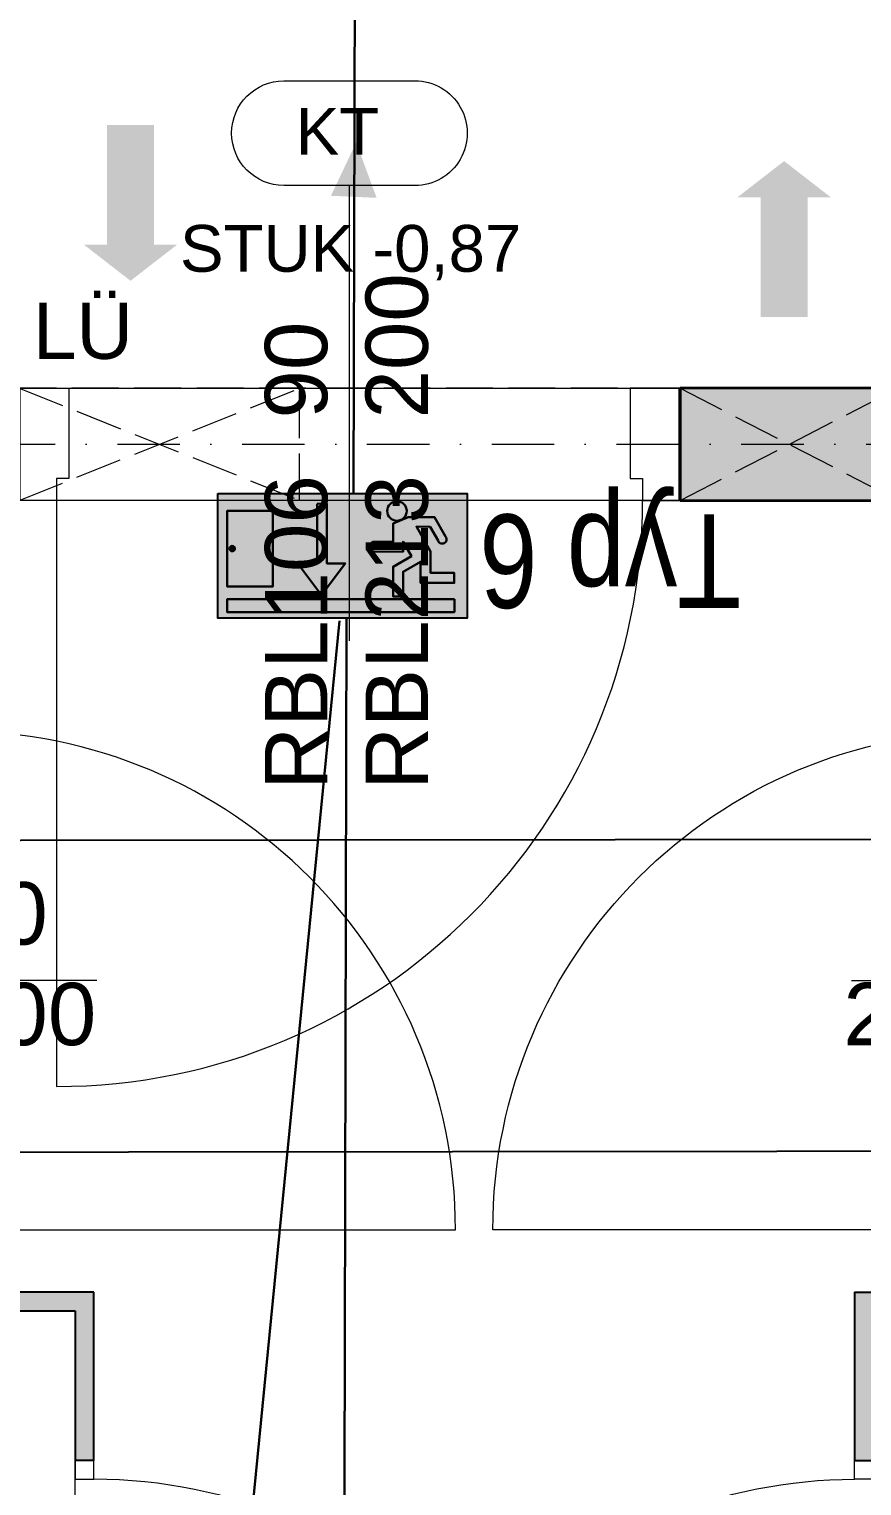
# Model space of a CAD drawing. Header units: millimetres. Extents: x 32522367 to 32638135, y 41424826 to 41540167.
# Drawn here: x 32588625 to 32589960, y 41446702 to 41449038 of the extents above; entities that cross this region are included whole.
import ezdxf
from ezdxf.enums import TextEntityAlignment as Align

# ---------------------------------------------------------------- set-up
doc = ezdxf.new("R2010")
doc.units = ezdxf.units.MM
for name, pattern in [('Raster', [0.2, 0.1, -0.05, 0, -0.05]), ('Strichlinie eng', [0.1, 0.075, -0.025]), ('Untersicht', [0.1, 0.075, -0.025])]:
    doc.linetypes.add(name, pattern=pattern)
for name, color, linetype in [('000 Achsraster Haupt', 251, 'Continuous'), ('120 Wand Innen tragend', 251, 'Continuous'), ('130 Wand Innen', 251, 'Continuous'), ('240 Unterdaemmung', 251, 'Continuous'), ('715 Lueftung', 251, 'Continuous'), ('811 Raum 2.Erschließung_ Nebenräume_Allg.räume_Technik', 251, 'Continuous'), ('956 Fensternummer', 251, 'Continuous'), ('Archicad Tür-Marker', 251, 'Continuous'), ('Archicad Türen', 251, 'Continuous'), ('dp_GE_SIBEL', 80, 'Continuous'), ('dp_GE_ST', 180, 'Continuous')]:
    doc.layers.add(name, color=color, linetype=linetype)
for name, color, linetype, lineweight in [('000 Achsraster Haupt_Stift_Nr__1', 251, 'Continuous', 13), ('120 Wand Innen tragend_Stift_Nr__1', 251, 'Continuous', 13), ('120 Wand Innen tragend_Stift_Nr__24', 251, 'Continuous', 13), ('120 Wand Innen tragend_Stift_Nr__6', 251, 'Continuous', 13), ('120 Wand Innen tragend_Stift_Nr__8', 251, 'Continuous', 35), ('130 Wand Innen_Stift_Nr__26', 251, 'Continuous', 13), ('130 Wand Innen_Stift_Nr__7', 251, 'Continuous', 25), ('240 Unterdaemmung_Stift_Nr__6', 251, 'Continuous', 13), ('715 Lueftung_Stift_Nr__123', 251, 'Continuous', 13), ('715 Lueftung_Stift_Nr__16', 251, 'Continuous', 25), ('956 Durchbruch Beschriftung_Stift_Nr__61', 251, 'Continuous', 25), ('956 Fensternummer_Stift_Nr__1', 251, 'Continuous', 13), ('Archicad Tür-Marker_Stift_Nr__1', 251, 'Continuous', 13), ('Archicad Türen_Stift_Nr__1', 251, 'Continuous', 13), ('Archicad Türen_Stift_Nr__7', 251, 'Continuous', 25), ('Archicad Türen_Stift_Nr__8', 251, 'Continuous', 35), ('dp_GE_ST_Attribut_Attribut1', 250, 'Continuous', 5)]:
    doc.layers.add(name, color=color, linetype=linetype, lineweight=lineweight)
doc.layers.add('E2_LEHR_WEG_B_INTERPRETATION', color=112, linetype='Continuous', lineweight=80, true_color=0x20dd55)
doc.layers.add('E_NACHRTECH', color=3, linetype='Continuous', true_color=0x00fa00)
doc.styles.add('DPG_TXT', font='arial.ttf', dxfattribs={"width": 0.8})
doc.styles.add('ERSTELLTER_STIL_1', font='arial.ttf')

# ---------------------------------------------------------------- blocks, each defined once
blk = doc.blocks.new('9809550')
at = {"color": 18, "lineweight": 30, "true_color": 0x000000}
for points in [[(423921.7, 99168.8), (423956.8, 99168.8), (423956.8, 99202.9), (423984.5, 99214.5), (424033.7, 99214.5), (424053.8, 99178.3)], [(424040.2, 99170.9), (424025.2, 99196.7), (423999.7, 99196.8), (424026.2, 99150.3), (424026.2, 99110.9), (424070.2, 99110.9), (424070.2, 99092.3), (424007.5, 99092.3), (424007.5, 99131.7), (423975, 99113.1), (423975, 99067), (423956.5, 99067), (423956.5, 99122.4), (423990.5, 99141.9), (423975.1, 99168.8), (423975.1, 99150.2), (423921.7, 99150.3)]]:
    blk.add_lwpolyline(points, dxfattribs=at)
blk.add_circle((423963.6, 99225.9), 18.1, dxfattribs=at)
for centre, radius, start, end in [((423921.7, 99159.5), 9.27, 89.9849, 270.0151), ((424047.8, 99173.1), 7.96, 195.7299, 41.4005)]:
    blk.add_arc(centre, radius, start, end, dxfattribs=at)
blk = doc.blocks.new('RIVO_ARR_down')
at = {"true_color": 0x56c81e}
h = blk.add_hatch(color=72, dxfattribs=at)
h.dxf.hatch_style = 1
h.paths.add_polyline_path([(2487.16, 1656.78), (2487.16, 1647.95), (2504.83, 1647.95), (2504.83, 1656.78)])
h.paths.add_polyline_path([(2496.19, 1651.84), (2494.51, 1649.58), (2492.81, 1651.85), (2494.2, 1651.85), (2494.2, 1656.07), (2494.9, 1656.08), (2494.9, 1651.84)], flags=16)
h.paths.add_polyline_path([(2498.26, 1653.37), (2499.6, 1653.37), (2499.6, 1654.67), (2500.12, 1654.91, -0.535619), (2499.17, 1655.55, -1), (2500.55, 1655.55, -0.302406), (2500.12, 1654.91), (2500.66, 1655.11), (2502.53, 1655.11), (2503.29, 1653.73, -1.25347), (2502.78, 1653.45), (2502.2, 1654.43), (2501.24, 1654.44), (2502.24, 1652.67), (2502.24, 1651.16), (2503.92, 1651.16), (2503.92, 1650.46), (2501.53, 1650.46), (2501.53, 1651.96), (2500.29, 1651.25), (2500.29, 1649.49), (2499.59, 1649.49), (2499.59, 1651.6), (2500.88, 1652.34), (2500.3, 1653.37), (2500.3, 1652.66), (2498.26, 1652.67, -1)], flags=16)
h.paths.add_polyline_path([(2503.92, 1649.3), (2503.92, 1648.39), (2487.82, 1648.39), (2487.82, 1649.3)], flags=16)
h.paths.add_polyline_path([(2491.07, 1650.21), (2487.82, 1650.21), (2487.82, 1655.56), (2491.07, 1655.56)], flags=16)
h.paths.add_polyline_path([(2488, 1652.89, -1), (2488.38, 1652.89, -1)], flags=0)
at = {"true_color": 0xffffff}
h = blk.add_hatch(color=7, dxfattribs=at)
h.dxf.hatch_style = 1
h.paths.add_polyline_path([(2499.17, 1655.55, 1), (2500.55, 1655.55, 1)])
h = blk.add_hatch(color=7, dxfattribs=at)
h.dxf.hatch_style = 1
h.paths.add_polyline_path([(2487.82, 1655.56), (2487.82, 1650.21), (2491.07, 1650.21), (2491.07, 1655.56)])
h.paths.add_polyline_path([(2488.38, 1652.89, -1), (2488, 1652.89, -1)], flags=16)
h = blk.add_hatch(color=7, dxfattribs=at)
h.dxf.hatch_style = 1
h.paths.add_polyline_path([(2494.9, 1651.84), (2494.9, 1656.08), (2494.2, 1656.07), (2494.2, 1651.85), (2492.81, 1651.85), (2494.51, 1649.58), (2496.19, 1651.84)])
h = blk.add_hatch(color=7, dxfattribs=at)
h.dxf.hatch_style = 1
h.paths.add_polyline_path([(2499.6, 1653.37), (2498.26, 1653.37, 1), (2498.26, 1652.67), (2500.3, 1652.66), (2500.3, 1653.37), (2500.88, 1652.34), (2499.59, 1651.6), (2499.59, 1649.49), (2500.29, 1649.49), (2500.29, 1651.25), (2501.53, 1651.96), (2501.53, 1650.46), (2503.92, 1650.46), (2503.92, 1651.16), (2502.24, 1651.16), (2502.24, 1652.67), (2501.24, 1654.44), (2502.2, 1654.43), (2502.78, 1653.45, 1.25347), (2503.29, 1653.73), (2502.53, 1655.11), (2500.66, 1655.11), (2499.6, 1654.67)])
h = blk.add_hatch(color=7, dxfattribs=at)
h.dxf.hatch_style = 1
h.paths.add_polyline_path([(2488, 1652.89, 1), (2488.38, 1652.89, 1)])
h = blk.add_hatch(color=7, dxfattribs=at)
h.dxf.hatch_style = 1
h.paths.add_polyline_path([(2487.82, 1649.3), (2487.82, 1648.39), (2503.92, 1648.39), (2503.92, 1649.3)])
blk.add_lwpolyline([(2487.16, 1656.78), (2504.83, 1656.78), (2504.83, 1647.95), (2487.16, 1647.95)], close=True)
at = {"color": 18, "lineweight": 30, "true_color": 0x000000}
for points in [[(2491.07, 1655.56), (2487.82, 1655.56), (2487.82, 1650.21), (2491.07, 1650.21)], [(2503.92, 1649.3), (2487.82, 1649.3), (2487.82, 1648.39), (2503.92, 1648.39)]]:
    blk.add_lwpolyline(points, close=True, dxfattribs=at)
blk.add_lwpolyline([(2494.2, 1656.07), (2494.2, 1651.85), (2492.81, 1651.85), (2494.51, 1649.58), (2496.19, 1651.84), (2494.9, 1651.84), (2494.9, 1656.08), (2494.2, 1656.07)], dxfattribs=at)
blk.add_circle((2488.19, 1652.89), 0.19, dxfattribs=at)
at = {"xscale": 0.0381026673526157, "yscale": 0.0381026673526157, "zscale": 0.0381026673526157}
blk.add_blockref('9809550', (-13654.29, -2125.22), dxfattribs=at)
blk = doc.blocks.new('Decke_38', base_point=(41.6415, -5.3769))
at = {"layer": '240 Unterdaemmung_Stift_Nr__6', "color": 7, "linetype": 'Strichlinie eng', "lineweight": 13, "flags": 128}
blk.add_lwpolyline([(41.6415, -5.3769), (40.3492, -9.7791), (41.7693, -10.196), (41.5603, -10.9079), (41.5589, -10.9075), (41.3505, -11.6176), (54.027, -15.3388), (55.7367, -9.5146), (46.0169, -6.6613), (45.8901, -7.0931), (44.9306, -6.8114), (45.0574, -6.3796)], close=True, dxfattribs=at)
blk = doc.blocks.new('Decke_119', base_point=(42.1147, -3.7649))
at = {"layer": '240 Unterdaemmung_Stift_Nr__6', "color": 7, "linetype": 'Strichlinie eng', "lineweight": 13, "flags": 128}
blk.add_lwpolyline([(42.1147, -3.7649), (41.6922, -5.2042), (55.7874, -9.3419), (55.9889, -9.401)], dxfattribs=at)
blk = doc.blocks.new('Öffnung_145')
at = {"layer": '120 Wand Innen tragend_Stift_Nr__1', "color": 7, "linetype": 'Untersicht', "lineweight": 13}
for p, q in [((42.9108, -5.5619), (43.2919, -5.8613)), ((42.8601, -5.7346), (43.3426, -5.6886))]:
    blk.add_line(p, q, dxfattribs=at)
at = {"layer": '120 Wand Innen tragend_Stift_Nr__6', "color": 7, "linetype": 'Untersicht', "lineweight": 13, "flags": 128}
blk.add_lwpolyline([(43.2919, -5.8613), (43.3426, -5.6886)], dxfattribs=at)
at = {"layer": '120 Wand Innen tragend_Stift_Nr__8', "color": 7, "linetype": 'Continuous', "lineweight": 35, "flags": 128}
blk.add_lwpolyline([(42.9108, -5.5619), (42.8601, -5.7346)], dxfattribs=at)
blk = doc.blocks.new('Öffnung_146')
at = {"layer": '120 Wand Innen tragend_Stift_Nr__1', "color": 7, "linetype": 'Untersicht', "lineweight": 13}
for p, q in [((43.9279, -5.8605), (44.213, -6.1317)), ((43.8772, -6.0332), (44.2637, -5.959))]:
    blk.add_line(p, q, dxfattribs=at)
at = {"layer": '120 Wand Innen tragend_Stift_Nr__6', "color": 7, "linetype": 'Untersicht', "lineweight": 13, "flags": 128}
blk.add_lwpolyline([(44.213, -6.1317), (44.2637, -5.959)], dxfattribs=at)
at = {"layer": '120 Wand Innen tragend_Stift_Nr__8', "color": 7, "linetype": 'Continuous', "lineweight": 35, "flags": 128}
for points in [[(43.9279, -5.8605), (43.8772, -6.0332)], [(44.2637, -5.959), (43.9279, -5.8605)], [(43.8772, -6.0332), (44.213, -6.1317)]]:
    blk.add_lwpolyline(points, dxfattribs=at)
blk = doc.blocks.new('Zargentür 1-Fl 27')
at = {"layer": 'Archicad Türen_Stift_Nr__1', "color": 7, "linetype": 'Continuous', "lineweight": 13}
for p, q in [((0.47, 0), (0.47, 0.94)), ((-0.47, 0), (-0.53, 0)), ((-0.53, 0), (-0.53, -0.18)), ((-0.47, -0.035), (-0.47, 0)), ((0.47, -0.035), (0.47, 0)), ((0.47, 0), (0.53, 0)), ((0.53, 0), (0.53, -0.18)), ((-0.45, -0.035), (-0.47, -0.035)), ((-0.45, -0.18), (-0.45, -0.035)), ((0.45, -0.18), (0.45, -0.035)), ((0.45, -0.035), (0.47, -0.035)), ((-0.53, -0.18), (-0.47, -0.18)), ((-0.47, -0.18), (-0.45, -0.18)), ((0.47, -0.18), (0.45, -0.18)), ((0.53, -0.18), (0.47, -0.18))]:
    blk.add_line(p, q, dxfattribs=at)
at = {"layer": 'Archicad Türen_Stift_Nr__1', "color": 7, "linetype": 'Strichlinie eng', "lineweight": 13}
for p, q in [((-0.53, 0), (0.53, 0)), ((-0.53, -0.18), (0.53, -0.18))]:
    blk.add_line(p, q, dxfattribs=at)
at = {"layer": 'Archicad Türen_Stift_Nr__1', "color": 7, "linetype": 'Continuous', "lineweight": 13}
blk.add_arc((0.47, 0), 0.94, 90, 180, dxfattribs=at)
at = {"layer": 'Archicad Türen_Stift_Nr__8', "color": 7, "linetype": 'Continuous', "lineweight": 35}
for p, q in [((-0.53, 0), (-0.53, -0.18)), ((-0.53, 0), (-0.53, -0.18)), ((0.53, 0), (0.53, -0.18)), ((0.53, 0), (0.53, -0.18))]:
    blk.add_line(p, q, dxfattribs=at)
blk = doc.blocks.new('T Marker AUT 27_4')
at = {"layer": 'Archicad Tür-Marker_Stift_Nr__1', "color": 7, "linetype": 'Continuous', "lineweight": 13}
blk.add_line((0, -0.405), (0, 0.075), dxfattribs=at)
at = {"layer": 'Archicad Tür-Marker_Stift_Nr__1', "color": 7, "lineweight": 13, "style": 'ERSTELLTER_STIL_1'}
for tag, height, rotation, p in [('AC_SillPrefix_STUK', 0.075, 180, (0.2687, 0.2696)), ('DUMMY_268', 0.05, 180, (-0.2687, 0.2084)), ('DUMMY_273', 0.1, 270, (-0.165, 0.1814)), ('DUMMY_271', 0.1, 270, (-0.0036, 0.1052)), ('DUMMY_274', 0.0667, 270, (-0.0983, -0.08)), ('DUMMY_272', 0.0667, 270, (0.0631, -0.08)), ('widthPrefix1st50_1', 0.1, 270, (-0.165, -0.1475)), ('widthPrefix1st50_0', 0.1, 270, (-0.0036, -0.1474)), ('DUMMY_270', 0.0667, 270, (-0.0983, -0.6756)), ('DUMMY_269', 0.0667, 270, (0.0631, -0.6756))]:
    blk.add_attdef(tag, text='', height=height, rotation=rotation, dxfattribs=at).set_placement(p, align=Align.BOTTOM_LEFT)
blk = doc.blocks.new('Wand_332', base_point=(41.4044, -5.1197))
at = {"layer": '120 Wand Innen tragend_Stift_Nr__24', "linetype": 'Continuous', "lineweight": 13}
blk.add_hatch(color=92, dxfattribs=at).paths.add_polyline_path([(43.9279, -5.8605), (43.8772, -6.0332), (47.744, -7.1683), (47.7947, -6.9956)])
at = {"layer": 'Archicad Tür-Marker', "color": 7, "lineweight": 13}
ref = blk.add_blockref('T Marker AUT 27_4', (43.4193, -5.7112), dxfattribs=dict(at, rotation=343.6400891988963))
ref.add_attrib('widthPrefix1st50', 'RBL106', dxfattribs={"layer": 'Archicad Tür-Marker_Stift_Nr__1', "color": 7, "lineweight": 13, "height": 0.1, "rotation": 73.6401, "style": 'ERSTELLTER_STIL_1'}).set_placement((43.2325, -6.3278), align=Align.BOTTOM_LEFT)
ref.add_attrib('widthPrefix1st50_1', 'RBL213', dxfattribs={"layer": 'Archicad Tür-Marker_Stift_Nr__1', "color": 7, "lineweight": 13, "height": 0.1, "rotation": 73.6401, "style": 'ERSTELLTER_STIL_1'}).set_placement((43.3873, -6.3733), align=Align.BOTTOM_LEFT)
ref.add_attrib('AC_SillPrefix_STUK', 'STUK -0,87', dxfattribs={"layer": 'Archicad Tür-Marker_Stift_Nr__1', "color": 7, "lineweight": 13, "height": 0.075, "rotation": 343.6401, "style": 'ERSTELLTER_STIL_1'}).set_placement((43.2048, -5.4771), align=Align.BOTTOM_LEFT)
ref.add_attrib('DUMMY_271', '90', dxfattribs={"layer": 'Archicad Tür-Marker_Stift_Nr__1', "color": 7, "lineweight": 13, "height": 0.1, "rotation": 73.6401, "style": 'ERSTELLTER_STIL_1'}).set_placement((43.4002, -5.7563), align=Align.BOTTOM_LEFT)
ref.add_attrib('DUMMY_273', '200', dxfattribs={"layer": 'Archicad Tür-Marker_Stift_Nr__1', "color": 7, "lineweight": 13, "height": 0.1, "rotation": 73.6401, "style": 'ERSTELLTER_STIL_1'}).set_placement((43.5551, -5.8018), align=Align.BOTTOM_LEFT)
at = {"layer": 'Archicad Türen', "color": 7, "linetype": 'Continuous', "lineweight": 13, "rotation": 163.6400891988964}
blk.add_blockref('Zargentür 1-Fl 27', (43.3686, -5.8839), dxfattribs=at)
blk = doc.blocks.new('Blockrahmentür 1-Fl 27_8')
at = {"layer": 'Archicad Türen_Stift_Nr__1', "color": 7, "linetype": 'Continuous', "lineweight": 13}
for p, q in [((0.4, 0), (0.4, 0.8)), ((-0.4, 0), (-0.43, 0)), ((-0.43, 0), (-0.43, -0.03)), ((-0.4, -0.02), (-0.4, 0)), ((0.4, -0.02), (0.4, 0)), ((0.4, 0), (0.43, 0)), ((0.43, 0), (0.43, -0.03)), ((-0.4, -0.03), (-0.4, -0.02)), ((0.4, -0.03), (0.4, -0.02)), ((-0.43, -0.03), (-0.4, -0.03)), ((0.43, -0.03), (0.4, -0.03))]:
    blk.add_line(p, q, dxfattribs=at)
blk.add_arc((0.4, 0), 0.8, 90, 180, dxfattribs=at)
at = {"layer": 'Archicad Türen_Stift_Nr__7', "color": 7, "linetype": 'Continuous', "lineweight": 25}
for p, q in [((-0.43, 0), (-0.43, -0.03)), ((-0.43, 0), (-0.43, -0.03)), ((0.43, 0), (0.43, -0.03)), ((0.43, 0), (0.43, -0.03))]:
    blk.add_line(p, q, dxfattribs=at)
blk = doc.blocks.new('Wand_499', base_point=(41.1522, -11.872))
at = {"layer": '130 Wand Innen_Stift_Nr__26', "linetype": 'Continuous', "lineweight": 13}
for points in [[(42.5803, -7.0073), (42.6175, -6.987), (42.5887, -6.9785)], [(42.5803, -7.0073), (42.5127, -7.2376), (42.5415, -7.246), (42.6091, -7.0158)], [(42.5803, -7.0073), (42.6091, -7.0158), (42.6175, -6.987)]]:
    blk.add_hatch(color=5, dxfattribs=at).paths.add_polyline_path(points)
at = {"layer": '130 Wand Innen_Stift_Nr__7', "color": 7, "linetype": 'Continuous', "lineweight": 25}
blk.add_line((42.5415, -7.246), (42.5127, -7.2376), dxfattribs=at)
at = {"layer": '130 Wand Innen_Stift_Nr__7', "color": 7, "linetype": 'Continuous', "lineweight": 25, "flags": 128}
for points in [[(42.6175, -6.987), (42.5887, -6.9785)], [(42.5803, -7.0073), (42.5127, -7.2376)], [(42.5415, -7.246), (42.6175, -6.987)]]:
    blk.add_lwpolyline(points, dxfattribs=at)
at = {"layer": 'Archicad Türen', "color": 7, "linetype": 'Continuous', "lineweight": 13, "rotation": 253.6400886683523}
blk.add_blockref('Blockrahmentür 1-Fl 27_8', (42.4203, -7.6586), dxfattribs=at)
blk = doc.blocks.new('Wand_500', base_point=(42.3804, -12.2326))
at = {"layer": '130 Wand Innen_Stift_Nr__26', "linetype": 'Continuous', "lineweight": 13}
for points in [[(43.7881, -7.3306), (43.7797, -7.3594), (43.8084, -7.3678)], [(43.8169, -7.3391), (43.7881, -7.3306), (43.8084, -7.3678)], [(43.7797, -7.3594), (43.7121, -7.5897), (43.7408, -7.5981), (43.8084, -7.3678)]]:
    blk.add_hatch(color=5, dxfattribs=at).paths.add_polyline_path(points)
at = {"layer": '130 Wand Innen_Stift_Nr__7', "color": 7, "linetype": 'Continuous', "lineweight": 25}
blk.add_line((43.7121, -7.5897), (43.7408, -7.5981), dxfattribs=at)
at = {"layer": '130 Wand Innen_Stift_Nr__7', "color": 7, "linetype": 'Continuous', "lineweight": 25, "flags": 128}
for points in [[(43.7881, -7.3306), (43.7121, -7.5897)], [(43.7881, -7.3306), (43.8169, -7.3391)]]:
    blk.add_lwpolyline(points, dxfattribs=at)
at = {"layer": 'Archicad Türen', "color": 7, "linetype": 'Continuous', "lineweight": 13, "xscale": -1, "rotation": 73.64008921166615}
blk.add_blockref('Blockrahmentür 1-Fl 27_8', (43.5909, -8.0023), dxfattribs=at)
blk = doc.blocks.new('Wand_504', base_point=(40.6751, -6.4324))
at = {"layer": '130 Wand Innen_Stift_Nr__26', "linetype": 'Continuous', "lineweight": 13}
blk.add_hatch(color=5, dxfattribs=at).paths.add_polyline_path([(42.5887, -6.9785), (40.6793, -6.418), (40.6708, -6.4468), (42.5803, -7.0073)])
at = {"layer": '130 Wand Innen_Stift_Nr__7', "color": 7, "linetype": 'Continuous', "lineweight": 25, "flags": 128}
for points in [[(40.6793, -6.418), (40.6708, -6.4468)], [(42.3776, -6.9166), (40.6793, -6.418)], [(40.6708, -6.4468), (42.5803, -7.0073)], [(42.5887, -6.9785), (42.4064, -6.925)]]:
    blk.add_lwpolyline(points, dxfattribs=at)
blk = doc.blocks.new('T Marker AUT 27_14')
at = {"layer": 'Archicad Tür-Marker_Stift_Nr__1', "color": 7, "linetype": 'Continuous', "lineweight": 13}
blk.add_line((0, 0.225), (0, -0.105), dxfattribs=at)
at = {"layer": 'Archicad Tür-Marker_Stift_Nr__1', "color": 7, "lineweight": 13, "style": 'ERSTELLTER_STIL_1'}
for tag, height, p in [('DUMMY_270', 0.1, (-0.165, 0.2614)), ('DUMMY_268', 0.1, (-0.0036, 0.1852)), ('DUMMY_271', 0.0667, (-0.0983, 0)), ('DUMMY_269', 0.0667, (0.0631, 0))]:
    blk.add_attdef(tag, text='', height=height, rotation=270, dxfattribs=at).set_placement(p, align=Align.BOTTOM_LEFT)
blk = doc.blocks.new('Wand_509', base_point=(44.0238, -7.4154))
at = {"layer": '130 Wand Innen_Stift_Nr__26', "linetype": 'Continuous', "lineweight": 13}
for points in [[(44.2612, -6.5002), (44.2899, -6.5087), (44.3857, -6.1824), (44.3569, -6.174)], [(43.9992, -7.3926), (44.028, -7.401), (44.0477, -7.3339), (44.0189, -7.3254)]]:
    blk.add_hatch(color=5, dxfattribs=at).paths.add_polyline_path(points)
at = {"layer": '130 Wand Innen_Stift_Nr__7', "color": 7, "linetype": 'Continuous', "lineweight": 25}
for p, q in [((44.2612, -6.5002), (44.2899, -6.5087)), ((44.0189, -7.3254), (44.0477, -7.3339))]:
    blk.add_line(p, q, dxfattribs=at)
at = {"layer": '130 Wand Innen_Stift_Nr__7', "color": 7, "linetype": 'Continuous', "lineweight": 25, "flags": 128}
for points in [[(44.3569, -6.174), (44.2612, -6.5002)], [(44.2899, -6.5087), (44.3857, -6.1824)], [(44.3857, -6.1824), (44.3569, -6.174)], [(44.0189, -7.3254), (43.9992, -7.3926)], [(44.028, -7.401), (44.0477, -7.3339)]]:
    blk.add_lwpolyline(points, dxfattribs=at)
at = {"layer": 'Archicad Tür-Marker', "color": 7, "lineweight": 13}
ref = blk.add_blockref('T Marker AUT 27_14', (44.14, -6.9128), dxfattribs=dict(at, rotation=73.64008921166622))
ref.add_attrib('DUMMY_268', '80', dxfattribs={"layer": 'Archicad Tür-Marker_Stift_Nr__1', "color": 7, "lineweight": 13, "height": 0.1, "rotation": 343.6401, "style": 'ERSTELLTER_STIL_1'}).set_placement((43.9927, -6.8407), align=Align.BOTTOM_LEFT)
ref.add_attrib('DUMMY_270', '200', dxfattribs={"layer": 'Archicad Tür-Marker_Stift_Nr__1', "color": 7, "lineweight": 13, "height": 0.1, "rotation": 343.6401, "style": 'ERSTELLTER_STIL_1'}).set_placement((43.874, -6.9741), align=Align.BOTTOM_LEFT)
at = {"layer": 'Archicad Türen', "color": 7, "linetype": 'Continuous', "lineweight": 13, "xscale": -1, "rotation": 73.64008921166622}
blk.add_blockref('Blockrahmentür 1-Fl 27_8', (44.14, -6.9128), dxfattribs=at)
blk = doc.blocks.new('T Marker AUT 27_13')
at = {"layer": 'Archicad Tür-Marker_Stift_Nr__1', "color": 7, "linetype": 'Continuous', "lineweight": 13}
blk.add_line((0, -0.255), (0, 0.075), dxfattribs=at)
at = {"layer": 'Archicad Tür-Marker_Stift_Nr__1', "color": 7, "lineweight": 13, "style": 'ERSTELLTER_STIL_1'}
for tag, height, p in [('DUMMY_270', 0.1, (-0.165, 0.0026)), ('DUMMY_268', 0.1, (-0.0036, 0.0026)), ('DUMMY_269', 0.0667, (0.0631, -0.1825)), ('DUMMY_271', 0.0667, (-0.0983, -0.2588))]:
    blk.add_attdef(tag, text='', height=height, rotation=270, dxfattribs=at).set_placement(p, align=Align.BOTTOM_LEFT)
blk = doc.blocks.new('Wand_510', base_point=(42.3734, -6.9309))
at = {"layer": '130 Wand Innen_Stift_Nr__26', "linetype": 'Continuous', "lineweight": 13}
for points in [[(42.7353, -5.698), (42.6396, -6.0242), (42.6684, -6.0327), (42.7641, -5.7064)], [(42.3776, -6.9166), (42.4064, -6.925), (42.4261, -6.8578), (42.3973, -6.8494)]]:
    blk.add_hatch(color=5, dxfattribs=at).paths.add_polyline_path(points)
at = {"layer": '130 Wand Innen_Stift_Nr__7', "color": 7, "linetype": 'Continuous', "lineweight": 25}
for p, q in [((42.6684, -6.0327), (42.6396, -6.0242)), ((42.4261, -6.8578), (42.3973, -6.8494))]:
    blk.add_line(p, q, dxfattribs=at)
at = {"layer": '130 Wand Innen_Stift_Nr__7', "color": 7, "linetype": 'Continuous', "lineweight": 25, "flags": 128}
for points in [[(42.7353, -5.698), (42.6396, -6.0242)], [(42.7641, -5.7064), (42.7353, -5.698)], [(42.6684, -6.0327), (42.7641, -5.7064)], [(42.3973, -6.8494), (42.3776, -6.9166)], [(42.4064, -6.925), (42.4261, -6.8578)]]:
    blk.add_lwpolyline(points, dxfattribs=at)
at = {"layer": 'Archicad Tür-Marker', "color": 7, "lineweight": 13}
ref = blk.add_blockref('T Marker AUT 27_13', (42.5185, -6.4368), dxfattribs=dict(at, rotation=73.64008921166679))
ref.add_attrib('DUMMY_268', '80', dxfattribs={"layer": 'Archicad Tür-Marker_Stift_Nr__1', "color": 7, "lineweight": 13, "height": 0.1, "rotation": 343.6401, "style": 'ERSTELLTER_STIL_1'}).set_placement((42.5462, -6.4161), align=Align.BOTTOM_LEFT)
ref.add_attrib('DUMMY_270', '200', dxfattribs={"layer": 'Archicad Tür-Marker_Stift_Nr__1', "color": 7, "lineweight": 13, "height": 0.1, "rotation": 343.6401, "style": 'ERSTELLTER_STIL_1'}).set_placement((42.5008, -6.571), align=Align.BOTTOM_LEFT)
at = {"layer": 'Archicad Türen', "color": 7, "linetype": 'Continuous', "lineweight": 13, "rotation": 253.6400892116668}
blk.add_blockref('Blockrahmentür 1-Fl 27_8', (42.5472, -6.4452), dxfattribs=at)
blk = doc.blocks.new('Etikett_224', base_point=(43.4405, -5.6392))
at = {"layer": '956 Fensternummer_Stift_Nr__1', "color": 7, "linetype": 'Continuous', "lineweight": 13}
blk.add_line((43.4405, -5.6392), (43.5109, -5.3993), dxfattribs=at)
at = {"layer": '956 Fensternummer_Stift_Nr__1', "color": 7, "linetype": 'Continuous', "lineweight": 13, "flags": 128}
blk.add_lwpolyline([(43.4101, -5.3697, -1), (43.4574, -5.2087), (43.6589, -5.2678, -1), (43.6116, -5.4289)], format="xyb", close=True, dxfattribs=at)
at = {"layer": '956 Fensternummer_Stift_Nr__1', "color": 7, "lineweight": 13, "insert": (43.5459, -5.28), "char_height": 0.075, "attachment_point": 2, "rotation": 343.6401, "style": 'ERSTELLTER_STIL_1'}
blk.add_mtext('\\A1;{\\pqc;\\pt0,1;\\fArial|b0|i0|c0|p0;\\W1.000000;KT\\fArial|b0|i0|c0|p0;\\W1.000000;\\A1{\\H.66x;\\S^  ;}\\fArial|b0|i0|c0|p0;\\W1.000000;\\fArial|b0|i0|c0|p0;\\W1.000000;\\A1{\\H.66x;\\S^  ;}\\fArial|b0|i0|c0|p0;\\W1.000000; \\fArial|b0|i0|c0|p0;\\W1.000000;\\fArial|b0|i0|c0|p0;\\W1.000000;\\fArial|b0|i0|c0|p0;\\W1.000000;\\fArial|b0|i0|c0|p0;\\W1.000000;\\fArial|b0|i0|c0|p0;\\W1.000000;\\fArial|b0|i0|c0|p0;\\W1.000000;\\fArial|b0|i0|c0|p0;\\W1.000000;\\fArial|b0|i0|c0|p0;\\W1.000000;\\fArial|b0|i0|c0|p0;\\W1.000000;\\fArial|b0|i0|c0|p0;\\W1.000000;\\fArial|b0|i0|c0|p0;\\W1.000000;\\fArial|b0|i0|c0|p0;\\W1.000000;\\fArial|b0|i0|c0|p0;\\W1.000000;\\fArial|b0|i0|c0|p0;\\W1.000000;\\fArial|b0|i0|c0|p0;\\W1.000000;\\fArial|b0|i0|c0|p0;\\W1.000000;\\fArial|b0|i0|c0|p0;\\W1.000000;\\fArial|b0|i0|c0|p0;\\W1.000000;\\fArial|b0|i0|c0|p0;\\W1.000000;\\fArial|b0|i0|c0|p0;\\W1.000000;\\fArial|b0|i0|c0|p0;\\W1.000000;\\fArial|b0|i0|c0|p0;\\W1.000000;\\fArial|b0|i0|c0|p0;\\W1.000000;\\fArial|b0|i0|c0|p0;\\W1.000000;\\fArial|b0|i0|c0|p0;\\W1.000000;\\fArial|b0|i0|c0|p0;\\W1.000000;\\fArial|b0|i0|c0|p0;\\W1.000000;\\fArial|b0|i0|c0|p0;\\W1.000000;\\fArial|b0|i0|c0|p0;\\W1.000000;\\fArial|b0|i0|c0|p0;\\W1.000000;\\fArial|b0|i0|c0|p0;\\W1.000000;\\fArial|b0|i0|c0|p0;\\W1.000000;\\fArial|b0|i0|c0|p0;\\W1.000000;\\fArial|b0|i0|c0|p0;\\W1.000000;\\fArial|b0|i0|c0|p0;\\W1.000000;\\fArial|b0|i0|c0|p0;\\W1.000000;\\fArial|b0|i0|c0|p0;\\W1.000000;\\fArial|b0|i0|c0|p0;\\W1.000000;\\fArial|b0|i0|c0|p0;\\W1.000000;\\fArial|b0|i0|c0|p0;\\W1.000000;\\fArial|b0|i0|c0|p0;\\W1.000000;\\fArial|b0|i0|c0|p0;\\W1.000000;\\fArial|b0|i0|c0|p0;\\W1.000000;}', dxfattribs=at)
blk = doc.blocks.new('Standard-Rastermarker_20')
at = {"layer": '000 Achsraster Haupt_Stift_Nr__1', "color": 7, "linetype": 'Raster', "lineweight": 13}
blk.add_line((1, 0), (91.4133, 0), dxfattribs=at)
at = {"layer": '000 Achsraster Haupt_Stift_Nr__1', "color": 7, "lineweight": 13, "style": 'ERSTELLTER_STIL_1'}
for tag, p in [('AC_MarkerText_1_0', (-0.25, 0.075)), ('AC_MarkerText_1_1', (92.6633, 0.075))]:
    blk.add_attdef(tag, text='', height=0.15, dxfattribs=at).set_placement(p, align=Align.TOP_CENTER)
blk = doc.blocks.new('Pfeil Gerade 27_6')
at = {"layer": '715 Lueftung_Stift_Nr__123', "linetype": 'Continuous', "lineweight": 13, "true_color": 0xe69900}
blk.add_hatch(color=42, dxfattribs=at).paths.add_polyline_path([(0.125, 0), (0.067, 0.0748), (0.067, 0.0376), (-0.125, 0.0376), (-0.125, -0.0376), (0.067, -0.0376), (0.067, -0.0748)])
blk = doc.blocks.new('Pfeil Gerade 27_7')
at = {"layer": '715 Lueftung_Stift_Nr__16', "linetype": 'Continuous', "lineweight": 25}
blk.add_hatch(color=5, dxfattribs=at).paths.add_polyline_path([(0.125, 0), (0.067, 0.0748), (0.067, 0.0376), (-0.125, 0.0376), (-0.125, -0.0376), (0.067, -0.0376), (0.067, -0.0748)])

msp = doc.modelspace()

# ---------------------------------------------------------------- linework, layer by layer
at = {"layer": '811 Raum 2.Erschließung_ Nebenräume_Allg.räume_Technik', "color": 51, "linetype": 'Continuous', "lineweight": 0, "true_color": 0xf5ffa6, "flags": 128}
msp.add_lwpolyline([(32586228.823, 41449962.621), (32586228.831, 41448462.621), (32608418.832, 41448462.733), (32608418.837, 41447562.733), (32612178.836, 41447562.754), (32612178.824, 41449962.752)], close=True, dxfattribs=at)
at = {"layer": '811 Raum 2.Erschließung_ Nebenräume_Allg.räume_Technik', "color": 31, "linetype": 'Continuous', "lineweight": 0, "true_color": 0xffcc66, "flags": 128}
for points in [[(32587218.832, 41448282.626), (32587218.833, 41447952.626), (32586708.833, 41447952.624), (32586708.844, 41445782.624), (32586228.844, 41445782.621), (32586228.862, 41442212.626), (32592248.862, 41442212.655), (32592248.832, 41448282.651)], [(32586708.838, 41446982.624), (32586708.844, 41445812.624), (32588698.844, 41445812.634), (32588698.838, 41446982.634)]]:
    msp.add_lwpolyline(points, close=True, dxfattribs=at)
at = {"layer": 'dp_GE_ST'}
msp.add_lwpolyline([(32592424.76, 41447741.998), (32592423.887, 41447241.068), (32586703.886, 41447235.357), (32586704.762, 41447735.361)], close=True, dxfattribs=at)
at = {"layer": 'E2_LEHR_WEG_B_INTERPRETATION', "color": 112, "true_color": 0x20dd55}
msp.add_solid([(32589149.645, 41448856.791), (32589182.33, 41448767.863), (32589109.029, 41448771.194)], dxfattribs=at)
at = {"layer": 'E_NACHRTECH', "color": 3, "lineweight": 30}
for points in [[(32589145.466, 41448292.358), (32589147.813, 41449318.036)], [(32589133.814, 41448092.547), (32589122.715, 41443242.108)]]:
    msp.add_lwpolyline(points, dxfattribs=at)
at = {"layer": 'E_NACHRTECH', "color": 4, "lineweight": 30}
msp.add_lwpolyline([(32588879.272, 41445602.772), (32589123.061, 41448089.51)], dxfattribs=at)

# ---------------------------------------------------------------- block references
at = {"layer": '000 Achsraster Haupt', "color": 7, "linetype": 'Continuous', "lineweight": 18, "xscale": 999.9999999999995, "yscale": 999.9999999999995, "zscale": 999.9999999999995, "rotation": 0.0002901272618044}
msp.add_blockref('Standard-Rastermarker_20', (32539942.797, 41448372.387), dxfattribs=at)
at = {"layer": '120 Wand Innen tragend', "color": 7, "lineweight": 35, "xscale": 1000, "yscale": 1000, "zscale": 1000, "rotation": 16.36019999999994}
msp.add_blockref('Wand_332', (32587038.831, 41448462.625), dxfattribs=at)
at = {"layer": '120 Wand Innen tragend', "color": 7, "linetype": 'Continuous', "lineweight": 13, "xscale": 1000, "yscale": 1000, "zscale": 1000, "rotation": 16.36019999999994}
for name in ['Öffnung_145', 'Öffnung_146']:
    msp.add_blockref(name, (32545868.865, 41441712.417), dxfattribs=at)
at = {"layer": '130 Wand Innen', "color": 7, "lineweight": 35, "xscale": 1000, "yscale": 1000, "zscale": 1000, "rotation": 16.36019999999994}
for name, p in [('Wand_510', (32588478.838, 41446997.633)), ('Wand_509', (32590198.838, 41446997.642)), ('Wand_504', (32586708.838, 41446997.624)), ('Wand_499', (32588698.864, 41441912.634)), ('Wand_500', (32589978.864, 41441912.641))]:
    msp.add_blockref(name, p, dxfattribs=at)
at = {"layer": '240 Unterdaemmung', "color": 7, "linetype": 'Strichlinie eng', "lineweight": 13, "xscale": 1000, "yscale": 1000, "zscale": 1000, "rotation": 16.36019999999994}
for name, p in [('Decke_119', (32587338.824, 41449962.626)), ('Decke_38', (32587338.832, 41448282.627))]:
    msp.add_blockref(name, p, dxfattribs=at)
at = {"layer": '715 Lueftung', "color": 7, "linetype": 'Continuous', "lineweight": 13, "xscale": 1000, "yscale": 1000, "zscale": 1000}
for name, p, rotation in [('Pfeil Gerade 27_7', (32588787.677, 41448759.826), 270.0002892130292), ('Pfeil Gerade 27_6', (32589835.831, 41448701.797), 90.00028921157721)]:
    msp.add_blockref(name, p, dxfattribs=dict(at, rotation=rotation))
at = {"layer": '956 Fensternummer', "color": 7, "linetype": 'Continuous', "lineweight": 13, "xscale": 1000, "yscale": 1000, "zscale": 1000, "rotation": 16.36019999999994}
msp.add_blockref('Etikett_224', (32589138.83, 41448537.636), dxfattribs=at)
at = {"layer": 'dp_GE_SIBEL'}
ref = msp.add_blockref('RIVO_ARR_down', (32532610.323, 41410778.694), dxfattribs=dict(at, xscale=22.64316256777142, yscale=22.64316256777142, rotation=359.999999999558))
ref.add_attrib('ATTRIBUT1', 'Typ 6', dxfattribs={"layer": 'dp_GE_ST_Attribut_Attribut1', "height": 150, "rotation": 180, "style": 'DPG_TXT', "width": 0.8, "flags": 8}).set_placement((32589347.559, 41448185.096), align=Align.MIDDLE_RIGHT)

# ---------------------------------------------------------------- texts
at = {"layer": '956 Durchbruch Beschriftung_Stift_Nr__61', "color": 5, "linetype": 'Continuous', "lineweight": 25, "insert": (32588631.049, 41448599.623), "char_height": 90, "attachment_point": 1, "rotation": 0.000289, "style": 'ERSTELLTER_STIL_1'}
msp.add_mtext('\\A1;{\\pql;\\fArial|b0|i0|c0|p0;\\W1.000000;LÜ}', dxfattribs=at)

doc.saveas('drawing.dxf')
